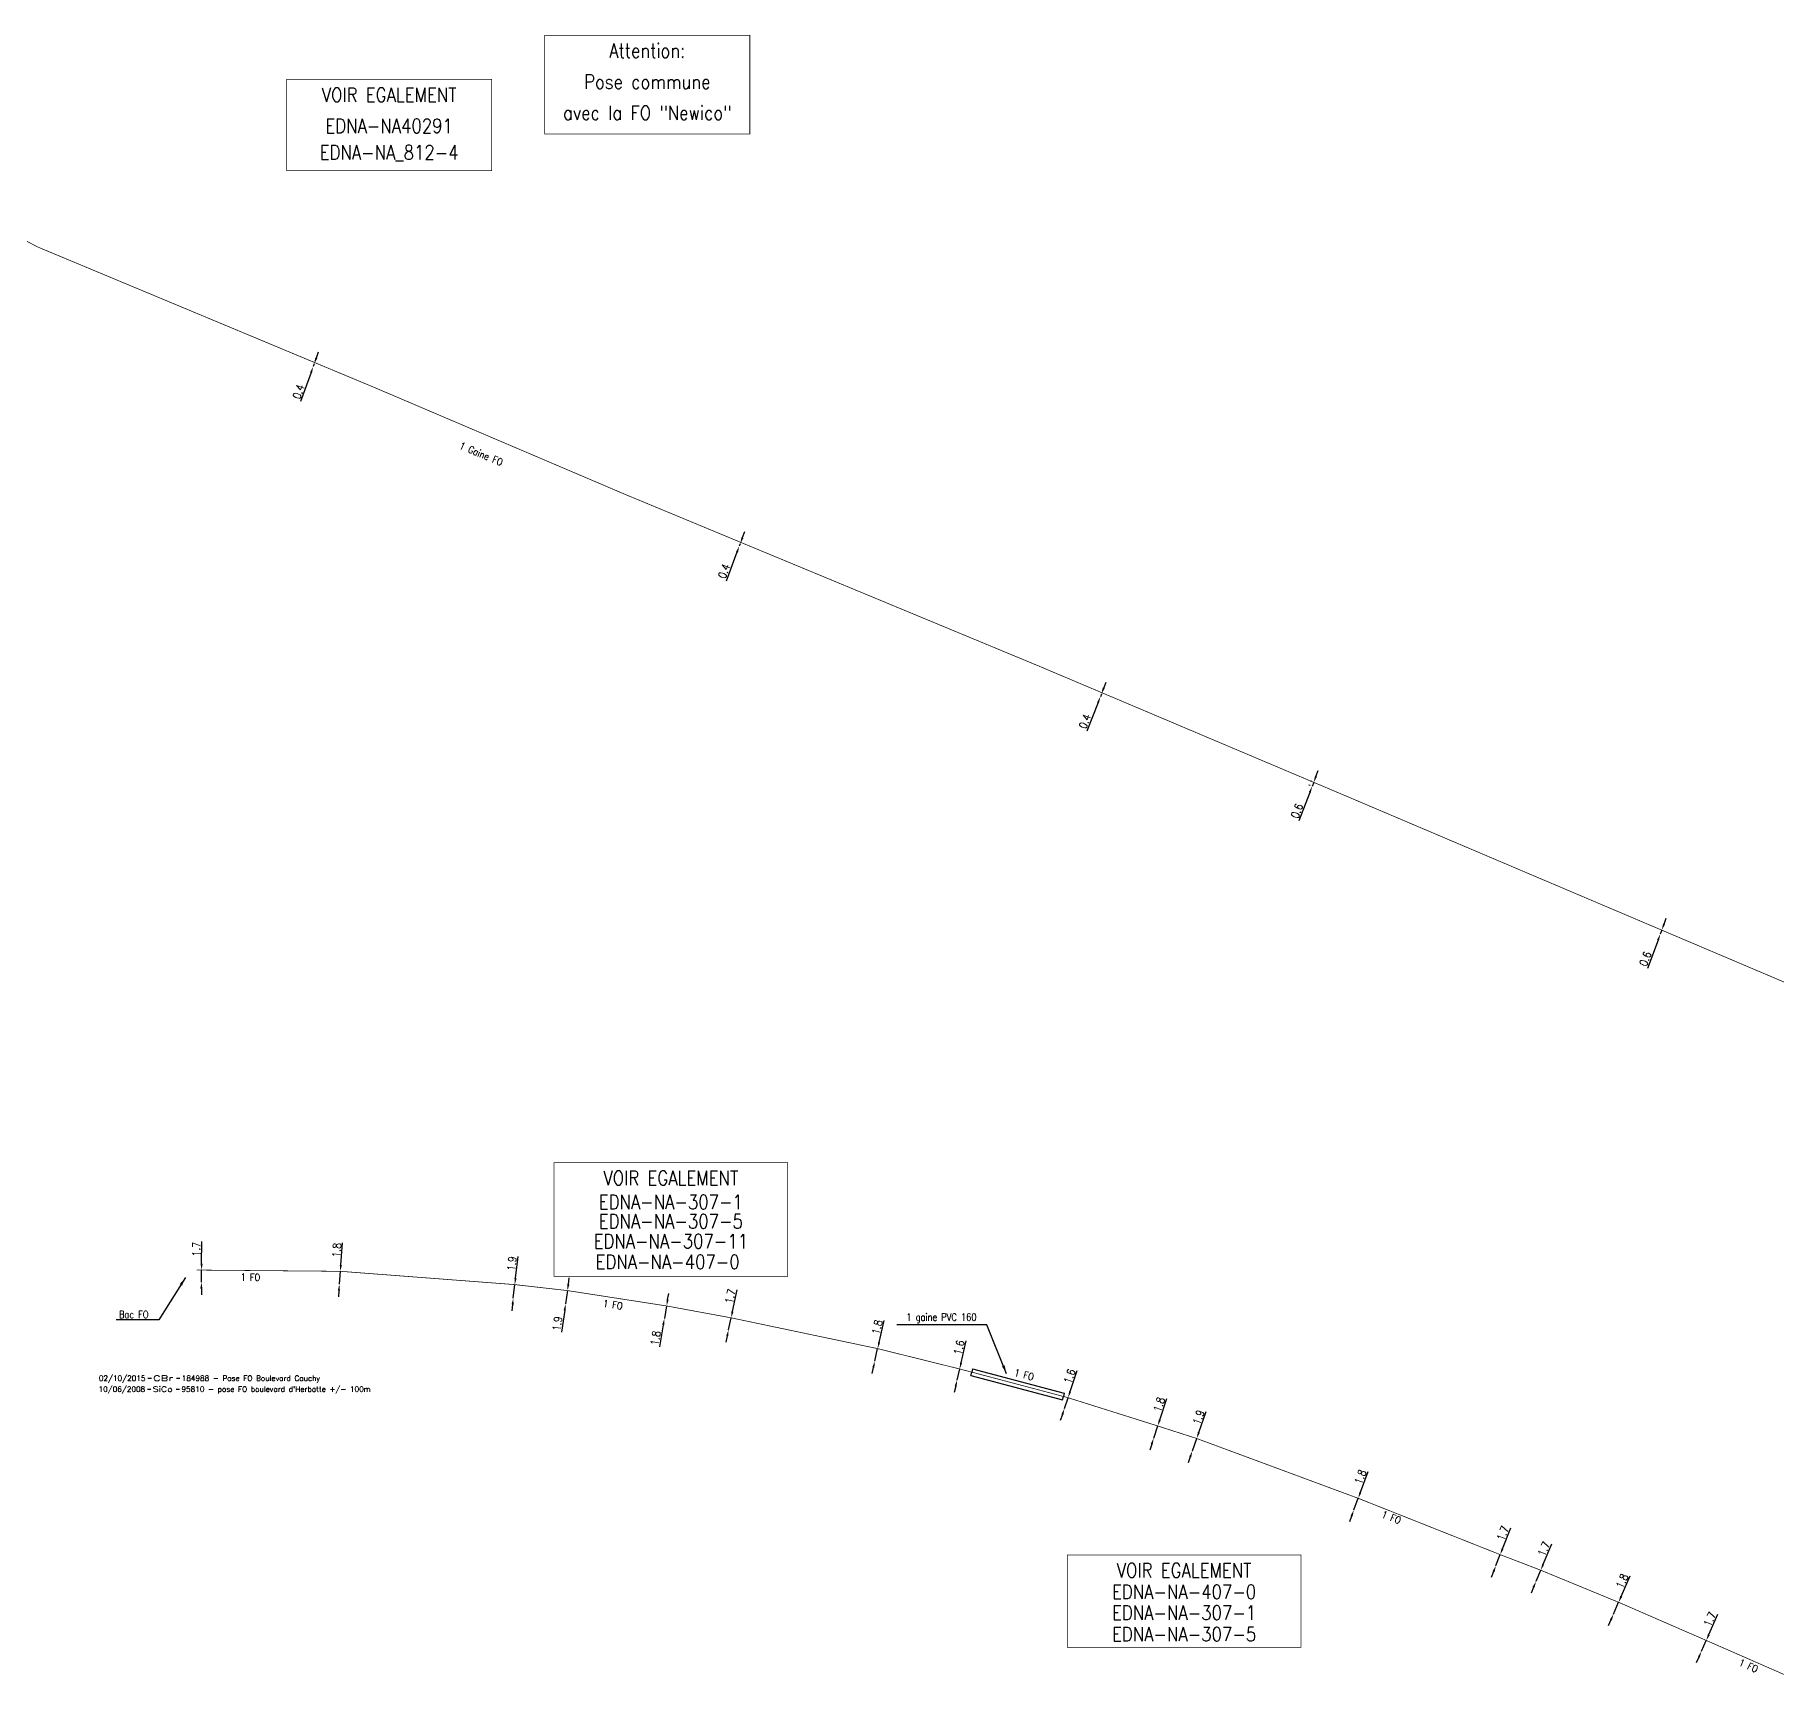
# Model space of a CAD drawing. Extents: x 185000 to 186000, y 128260 to 128974.
# Drawn here: x 185501.8 to 185746.7, y 128719.6 to 128951.5 of the extents above; entities that cross this region are included whole.
import ezdxf
from ezdxf.enums import TextEntityAlignment as Align

# ---------------------------------------------------------------- set-up
doc = ezdxf.new("R2010")
doc.units = 0
doc.header["$PDMODE"] = 34
doc.linetypes.add('B_ST_Al', pattern=[2000, 1000, 1000])
doc.linetypes.add('O_GAINE', pattern=[2000, 1000, 1000])
doc.layers.get('0').update_dxf_attribs({"linetype": 'CONTINUOUS'})
doc.layers.get('DEFPOINTS').update_dxf_attribs({"linetype": 'CONTINUOUS'})
for name, color, linetype in [('O_100', 6, 'O_GAINE'), ('O_400', 7, 'CONTINUOUS'), ('O_930', 7, 'CONTINUOUS')]:
    doc.layers.add(name, color=color, linetype=linetype)
doc.layers.add('O_910', color=7, linetype='CONTINUOUS', plot=False)
doc.styles.get("Standard").update_dxf_attribs({"font": 'romans.shx', "width": 0.85})
doc.dimstyles.get("Standard").update_dxf_attribs({"dimtxt": 1.5, "dimasz": 1.2, "dimexe": 0.625, "dimexo": 0.625, "dimgap": 0.25, "dimtad": 1, "dimdec": 1, "dimzin": 0, "dimdsep": 46, "dimtxsty": 'Standard', "dimcen": -0.5, "dimadec": 0, "dimazin": 0, "dimtfac": 1, "dimtdec": 1, "dimtmove": 0, "dimatfit": 3, "dimfxl": 0, "dimtolj": 1, "dimtzin": 0, "dimarcsym": 0})

# ---------------------------------------------------------------- blocks, each defined once
blk = doc.blocks.new('*D10')
at = {"layer": 'DEFPOINTS', "color": 0, "linetype": 'Continuous', "transparency": 16777216}
for p in [(185540.99, 128904.81), (185540.99, 128904.81), (185541.12, 128905.19)]:
    blk.add_point(p, dxfattribs=at)
at = {"layer": 'O_100', "color": 0, "linetype": 'Continuous', "lineweight": -2, "transparency": 16777216}
for p, q in [((185541.12, 128905.19), (185540.99, 128904.81)), ((185541.43, 128906.04), (185541.73, 128906.88)), ((185540.68, 128903.97), (185539.22, 128899.89))]:
    blk.add_line(p, q, dxfattribs=at)
at = {"layer": 'O_100', "color": 0, "linetype": 'Continuous', "transparency": 16777216}
for points in [[(185540.54, 128904.02), (185540.82, 128903.92), (185540.99, 128904.81)], [(185541.28, 128906.09), (185541.57, 128905.99), (185541.12, 128905.19)]]:
    blk.add_solid(points, dxfattribs=at)
at = {"layer": 'O_100', "color": 0, "linetype": 'Continuous', "transparency": 16777216, "insert": (185538.93, 128901.29), "char_height": 1.125, "attachment_point": 5, "rotation": 70.2926}
blk.add_mtext('\\A1;0.4', dxfattribs=at)
blk = doc.blocks.new('*D11')
at = {"layer": 'DEFPOINTS', "color": 0, "linetype": 'Continuous', "transparency": 16777216}
for p in [(185600.87, 128879.55), (185600.87, 128879.55), (185601.02, 128879.92)]:
    blk.add_point(p, dxfattribs=at)
at = {"layer": 'O_100', "color": 0, "linetype": 'Continuous', "lineweight": -2, "transparency": 16777216}
for p, q in [((185601.33, 128880.77), (185601.65, 128881.61)), ((185600.56, 128878.71), (185599.04, 128874.65)), ((185601.02, 128879.92), (185600.87, 128879.55))]:
    blk.add_line(p, q, dxfattribs=at)
at = {"layer": 'O_100', "color": 0, "linetype": 'Continuous', "transparency": 16777216}
for points in [[(185601.19, 128880.82), (185601.47, 128880.71), (185601.02, 128879.92)], [(185600.42, 128878.76), (185600.7, 128878.65), (185600.87, 128879.55)]]:
    blk.add_solid(points, dxfattribs=at)
at = {"layer": 'O_100', "color": 0, "linetype": 'Continuous', "transparency": 16777216, "insert": (185598.76, 128876.05), "char_height": 1.125, "attachment_point": 5, "rotation": 69.4334}
blk.add_mtext('\\A1;0.4', dxfattribs=at)
blk = doc.blocks.new('*D12')
at = {"layer": 'DEFPOINTS', "color": 0, "linetype": 'Continuous', "transparency": 16777216}
for p in [(185651.65, 128858.41), (185651.65, 128858.41), (185651.79, 128858.78)]:
    blk.add_point(p, dxfattribs=at)
at = {"layer": 'O_100', "color": 0, "linetype": 'Continuous', "lineweight": -2, "transparency": 16777216}
for p, q in [((185651.79, 128858.78), (185651.65, 128858.41)), ((185652.12, 128859.61), (185652.45, 128860.45)), ((185651.32, 128857.57), (185649.73, 128853.54))]:
    blk.add_line(p, q, dxfattribs=at)
at = {"layer": 'O_100', "color": 0, "linetype": 'Continuous', "transparency": 16777216}
for points in [[(185651.18, 128857.62), (185651.46, 128857.51), (185651.65, 128858.41)], [(185651.98, 128859.67), (185652.26, 128859.56), (185651.79, 128858.78)]]:
    blk.add_solid(points, dxfattribs=at)
at = {"layer": 'O_100', "color": 0, "linetype": 'Continuous', "transparency": 16777216, "insert": (185649.48, 128854.94), "char_height": 1.125, "attachment_point": 5, "rotation": 68.5094}
blk.add_mtext('\\A1;0.4', dxfattribs=at)
blk = doc.blocks.new('*D13')
at = {"layer": 'DEFPOINTS', "color": 0, "linetype": 'Continuous', "transparency": 16777216}
for p in [(185681.8, 128846.3), (185681.42, 128845.8), (185681.58, 128845.74)]:
    blk.add_point(p, dxfattribs=at)
at = {"layer": 'O_100', "color": 0, "linetype": 'Continuous', "lineweight": -2, "transparency": 16777216}
for p, q in [((185681.14, 128845.91), (185680.98, 128845.97)), ((185681.36, 128846.47), (185681.2, 128846.53)), ((185681.64, 128846.36), (185681.42, 128845.8)), ((185681.96, 128847.2), (185682.29, 128848.04)), ((185681.1, 128844.96), (185679.56, 128840.97))]:
    blk.add_line(p, q, dxfattribs=at)
at = {"layer": 'O_100', "color": 0, "linetype": 'Continuous', "transparency": 16777216}
for points in [[(185681.82, 128847.25), (185682.1, 128847.15), (185681.64, 128846.36)], [(185680.96, 128845.02), (185681.24, 128844.91), (185681.42, 128845.8)]]:
    blk.add_solid(points, dxfattribs=at)
at = {"layer": 'O_100', "color": 0, "linetype": 'Continuous', "transparency": 16777216, "insert": (185679.29, 128842.35), "char_height": 1.125, "attachment_point": 5, "rotation": 68.8858}
blk.add_mtext('\\A1;0.6', dxfattribs=at)
blk = doc.blocks.new('*D14')
at = {"layer": 'DEFPOINTS', "color": 0, "linetype": 'Continuous', "transparency": 16777216}
for p in [(185730.36, 128825.03), (185730.36, 128825.03), (185730.57, 128825.59)]:
    blk.add_point(p, dxfattribs=at)
at = {"layer": 'O_100', "color": 0, "linetype": 'Continuous', "lineweight": -2, "transparency": 16777216}
for p, q in [((185730.89, 128826.43), (185731.2, 128827.28)), ((185730.05, 128824.19), (185728.55, 128820.18)), ((185730.57, 128825.59), (185730.36, 128825.03))]:
    blk.add_line(p, q, dxfattribs=at)
at = {"layer": 'O_100', "color": 0, "linetype": 'Continuous', "transparency": 16777216}
for points in [[(185730.75, 128826.49), (185731.03, 128826.38), (185730.57, 128825.59)], [(185729.91, 128824.24), (185730.19, 128824.13), (185730.36, 128825.03)]]:
    blk.add_solid(points, dxfattribs=at)
at = {"layer": 'O_100', "color": 0, "linetype": 'Continuous', "transparency": 16777216, "insert": (185728.27, 128821.56), "char_height": 1.125, "attachment_point": 5, "rotation": 69.5041}
blk.add_mtext('\\A1;0.6', dxfattribs=at)
blk = doc.blocks.new('GIS_MODF')
at = {"color": 0, "linetype": 'Continuous', "flags": 128}
for points in [[(-2.26, -0.01), (-1.76, -0.01)], [(1.76, -0.01), (2.26, -0.01)]]:
    blk.add_lwpolyline(points, dxfattribs=at)
at = {"color": 0, "linetype": 'Continuous'}
blk.add_attdef('DATE', text='', height=0.75, dxfattribs=at).set_placement((-2.58, -0.39), align=Align.RIGHT)
at = {"color": 0, "linetype": 'Continuous', "width": 3.590909}
blk.add_attdef('USER', text='', height=0.75, dxfattribs=at).set_placement((-1.52, -0.39), (1.31, -0.39), align=Align.FIT)
at = {"color": 0, "linetype": 'Continuous'}
blk.add_attdef('DESC', (2.53, -0.39), '', height=0.75, dxfattribs=at)
blk = doc.blocks.new('*D86')
at = {"layer": 'DEFPOINTS', "color": 0, "linetype": 'Continuous', "transparency": 16777216}
for p in [(185544.8, 128777.63), (185544.66, 128775.83), (185544.66, 128775.83)]:
    blk.add_point(p, dxfattribs=at)
at = {"layer": 'O_100', "color": 0, "linetype": 'Continuous', "lineweight": -2, "transparency": 16777216}
for p, q in [((185544.87, 128778.52), (185545.11, 128781.65)), ((185544.66, 128775.83), (185544.8, 128777.63)), ((185544.59, 128774.93), (185544.52, 128774.04))]:
    blk.add_line(p, q, dxfattribs=at)
at = {"layer": 'O_100', "color": 0, "linetype": 'Continuous', "transparency": 16777216}
for points in [[(185544.72, 128778.53), (185545.02, 128778.51), (185544.8, 128777.63)], [(185544.44, 128774.94), (185544.74, 128774.92), (185544.66, 128775.83)]]:
    blk.add_solid(points, dxfattribs=at)
at = {"layer": 'O_100', "color": 0, "linetype": 'Continuous', "transparency": 16777216, "insert": (185544.28, 128780.6), "char_height": 1.125, "attachment_point": 5, "rotation": 85.5457}
blk.add_mtext('\\A1;1.8', dxfattribs=at)
blk = doc.blocks.new('*D87')
at = {"layer": 'DEFPOINTS', "color": 0, "linetype": 'Continuous', "transparency": 16777216}
for p in [(185590.66, 128772.76), (185590.35, 128770.99), (185590.35, 128770.99)]:
    blk.add_point(p, dxfattribs=at)
at = {"layer": 'O_100', "color": 0, "linetype": 'Continuous', "lineweight": -2, "transparency": 16777216}
for p, q in [((185590.66, 128772.76), (185590.35, 128770.99)), ((185590.81, 128773.65), (185590.96, 128774.53)), ((185590.2, 128770.1), (185589.66, 128767))]:
    blk.add_line(p, q, dxfattribs=at)
at = {"layer": 'O_100', "color": 0, "linetype": 'Continuous', "transparency": 16777216}
for points in [[(185590.66, 128773.67), (185590.96, 128773.62), (185590.66, 128772.76)], [(185590.05, 128770.13), (185590.34, 128770.07), (185590.35, 128770.99)]]:
    blk.add_solid(points, dxfattribs=at)
at = {"layer": 'O_100', "color": 0, "linetype": 'Continuous', "transparency": 16777216, "insert": (185589.11, 128768.24), "char_height": 1.125, "attachment_point": 5, "rotation": 80.1879}
blk.add_mtext('\\A1;1.8', dxfattribs=at)
blk = doc.blocks.new('*D88')
at = {"layer": 'DEFPOINTS', "color": 0, "linetype": 'Continuous', "transparency": 16777216}
for p in [(185631.87, 128763.9), (185631.51, 128762.34), (185631.51, 128762.34)]:
    blk.add_point(p, dxfattribs=at)
at = {"layer": 'O_100', "color": 0, "linetype": 'Continuous', "lineweight": -2, "transparency": 16777216}
for p, q in [((185632.07, 128764.78), (185632.77, 128767.84)), ((185631.51, 128762.34), (185631.87, 128763.9)), ((185631.31, 128761.47), (185631.1, 128760.59))]:
    blk.add_line(p, q, dxfattribs=at)
at = {"layer": 'O_100', "color": 0, "linetype": 'Continuous', "transparency": 16777216}
for points in [[(185631.92, 128764.81), (185632.22, 128764.75), (185631.87, 128763.9)], [(185631.16, 128761.5), (185631.45, 128761.43), (185631.51, 128762.34)]]:
    blk.add_solid(points, dxfattribs=at)
at = {"layer": 'O_100', "color": 0, "linetype": 'Continuous', "transparency": 16777216, "insert": (185631.79, 128766.92), "char_height": 1.125, "attachment_point": 5, "rotation": 77.0269}
blk.add_mtext('\\A1;1.6', dxfattribs=at)
blk = doc.blocks.new('*D89')
at = {"layer": 'DEFPOINTS', "color": 0, "linetype": 'Continuous', "transparency": 16777216}
for p in [(185646.6, 128758.35), (185646.6, 128758.35), (185647.11, 128759.86)]:
    blk.add_point(p, dxfattribs=at)
at = {"layer": 'O_100', "color": 0, "linetype": 'Continuous', "lineweight": -2, "transparency": 16777216}
for p, q in [((185647.39, 128760.72), (185648.39, 128763.69)), ((185646.6, 128758.35), (185647.11, 128759.86)), ((185646.31, 128757.49), (185646.02, 128756.64))]:
    blk.add_line(p, q, dxfattribs=at)
at = {"layer": 'O_100', "color": 0, "linetype": 'Continuous', "transparency": 16777216}
for points in [[(185647.25, 128760.76), (185647.53, 128760.67), (185647.11, 128759.86)], [(185646.17, 128757.54), (185646.45, 128757.45), (185646.6, 128758.35)]]:
    blk.add_solid(points, dxfattribs=at)
at = {"layer": 'O_100', "color": 0, "linetype": 'Continuous', "transparency": 16777216, "insert": (185647.33, 128762.87), "char_height": 1.125, "attachment_point": 5, "rotation": 71.4311}
blk.add_mtext('\\A1;1.6', dxfattribs=at)
blk = doc.blocks.new('*D90')
at = {"layer": 'DEFPOINTS', "color": 0, "linetype": 'Continuous', "transparency": 16777216}
for p in [(185659.71, 128755.89), (185659.15, 128754.18), (185659.15, 128754.18)]:
    blk.add_point(p, dxfattribs=at)
at = {"layer": 'O_100', "color": 0, "linetype": 'Continuous', "lineweight": -2, "transparency": 16777216}
for p, q in [((185660, 128756.74), (185660.98, 128759.73)), ((185659.15, 128754.18), (185659.71, 128755.89)), ((185658.87, 128753.32), (185658.58, 128752.47))]:
    blk.add_line(p, q, dxfattribs=at)
at = {"layer": 'O_100', "color": 0, "linetype": 'Continuous', "transparency": 16777216}
for points in [[(185659.85, 128756.79), (185660.14, 128756.7), (185659.71, 128755.89)], [(185658.72, 128753.37), (185659.01, 128753.28), (185659.15, 128754.18)]]:
    blk.add_solid(points, dxfattribs=at)
at = {"layer": 'O_100', "color": 0, "linetype": 'Continuous', "transparency": 16777216, "insert": (185659.92, 128758.9), "char_height": 1.125, "attachment_point": 5, "rotation": 71.7111}
blk.add_mtext('\\A1;1.8', dxfattribs=at)
blk = doc.blocks.new('*D91')
at = {"layer": 'DEFPOINTS', "color": 0, "linetype": 'Continuous', "transparency": 16777216}
for p in [(185665.19, 128754.13), (185664.58, 128752.38), (185664.58, 128752.38)]:
    blk.add_point(p, dxfattribs=at)
at = {"layer": 'O_100', "color": 0, "linetype": 'Continuous', "lineweight": -2, "transparency": 16777216}
for p, q in [((185665.49, 128754.98), (185666.52, 128757.9)), ((185664.58, 128752.38), (185665.19, 128754.13)), ((185664.28, 128751.54), (185663.98, 128750.69))]:
    blk.add_line(p, q, dxfattribs=at)
at = {"layer": 'O_100', "color": 0, "linetype": 'Continuous', "transparency": 16777216}
for points in [[(185665.35, 128755.03), (185665.63, 128754.93), (185665.19, 128754.13)], [(185664.14, 128751.59), (185664.42, 128751.49), (185664.58, 128752.38)]]:
    blk.add_solid(points, dxfattribs=at)
at = {"layer": 'O_100', "color": 0, "linetype": 'Continuous', "transparency": 16777216, "insert": (185665.45, 128757.11), "char_height": 1.125, "attachment_point": 5, "rotation": 70.5762}
blk.add_mtext('\\A1;1.9', dxfattribs=at)
blk = doc.blocks.new('*D92')
at = {"layer": 'DEFPOINTS', "color": 0, "linetype": 'Continuous', "transparency": 16777216}
for p in [(185687.9, 128745.72), (185687.29, 128744.08), (185687.29, 128744.08)]:
    blk.add_point(p, dxfattribs=at)
at = {"layer": 'O_100', "color": 0, "linetype": 'Continuous', "lineweight": -2, "transparency": 16777216}
for p, q in [((185688.21, 128746.56), (185689.31, 128749.51)), ((185687.29, 128744.08), (185687.9, 128745.72)), ((185686.97, 128743.23), (185686.66, 128742.39))]:
    blk.add_line(p, q, dxfattribs=at)
at = {"layer": 'O_100', "color": 0, "linetype": 'Continuous', "transparency": 16777216}
for points in [[(185688.07, 128746.61), (185688.35, 128746.51), (185687.9, 128745.72)], [(185686.83, 128743.29), (185687.11, 128743.18), (185687.29, 128744.08)]]:
    blk.add_solid(points, dxfattribs=at)
at = {"layer": 'O_100', "color": 0, "linetype": 'Continuous', "transparency": 16777216, "insert": (185688.21, 128748.72), "char_height": 1.125, "attachment_point": 5, "rotation": 69.6084}
blk.add_mtext('\\A1;1.8', dxfattribs=at)
blk = doc.blocks.new('*D93')
at = {"layer": 'DEFPOINTS', "color": 0, "linetype": 'Continuous', "transparency": 16777216}
for p in [(185707.26, 128736.26), (185707.26, 128736.26), (185707.86, 128737.8)]:
    blk.add_point(p, dxfattribs=at)
at = {"layer": 'O_100', "color": 0, "linetype": 'Continuous', "lineweight": -2, "transparency": 16777216}
for p, q in [((185708.19, 128738.63), (185709.34, 128741.56)), ((185707.26, 128736.26), (185707.86, 128737.8)), ((185706.93, 128735.42), (185706.6, 128734.58))]:
    blk.add_line(p, q, dxfattribs=at)
at = {"layer": 'O_100', "color": 0, "linetype": 'Continuous', "transparency": 16777216}
for points in [[(185708.05, 128738.69), (185708.33, 128738.58), (185707.86, 128737.8)], [(185706.79, 128735.48), (185707.07, 128735.37), (185707.26, 128736.26)]]:
    blk.add_solid(points, dxfattribs=at)
at = {"layer": 'O_100', "color": 0, "linetype": 'Continuous', "transparency": 16777216, "insert": (185708.23, 128740.79), "char_height": 1.125, "attachment_point": 5, "rotation": 68.589}
blk.add_mtext('\\A1;1.7', dxfattribs=at)
blk = doc.blocks.new('*D94')
at = {"layer": 'DEFPOINTS', "color": 0, "linetype": 'Continuous', "transparency": 16777216}
for p in [(185712.9, 128734.05), (185712.9, 128734.05), (185713.56, 128735.61)]:
    blk.add_point(p, dxfattribs=at)
at = {"layer": 'O_100', "color": 0, "linetype": 'Continuous', "lineweight": -2, "transparency": 16777216}
for p, q in [((185713.91, 128736.44), (185715.13, 128739.34)), ((185712.9, 128734.05), (185713.56, 128735.61)), ((185712.55, 128733.22), (185712.2, 128732.39))]:
    blk.add_line(p, q, dxfattribs=at)
at = {"layer": 'O_100', "color": 0, "linetype": 'Continuous', "transparency": 16777216}
for points in [[(185713.77, 128736.5), (185714.05, 128736.39), (185713.56, 128735.61)], [(185712.41, 128733.28), (185712.69, 128733.16), (185712.9, 128734.05)]]:
    blk.add_solid(points, dxfattribs=at)
at = {"layer": 'O_100', "color": 0, "linetype": 'Continuous', "transparency": 16777216, "insert": (185714, 128738.6), "char_height": 1.125, "attachment_point": 5, "rotation": 67.1211}
blk.add_mtext('\\A1;1.7', dxfattribs=at)
blk = doc.blocks.new('*D95')
at = {"layer": 'DEFPOINTS', "color": 0, "linetype": 'Continuous', "transparency": 16777216}
for p in [(185724.51, 128731.1), (185723.79, 128729.45), (185723.79, 128729.45)]:
    blk.add_point(p, dxfattribs=at)
at = {"layer": 'O_100', "color": 0, "linetype": 'Continuous', "lineweight": -2, "transparency": 16777216}
for p, q in [((185724.87, 128731.93), (185726.13, 128734.8)), ((185723.79, 128729.45), (185724.51, 128731.1)), ((185723.42, 128728.63), (185723.06, 128727.81))]:
    blk.add_line(p, q, dxfattribs=at)
at = {"layer": 'O_100', "color": 0, "linetype": 'Continuous', "transparency": 16777216}
for points in [[(185724.73, 128731.99), (185725.01, 128731.87), (185724.51, 128731.1)], [(185723.29, 128728.69), (185723.56, 128728.57), (185723.79, 128729.45)]]:
    blk.add_solid(points, dxfattribs=at)
at = {"layer": 'O_100', "color": 0, "linetype": 'Continuous', "transparency": 16777216, "insert": (185724.99, 128734.08), "char_height": 1.125, "attachment_point": 5, "rotation": 66.326}
blk.add_mtext('\\A1;1.8', dxfattribs=at)
blk = doc.blocks.new('*D100')
at = {"layer": 'DEFPOINTS', "color": 0, "linetype": 'Continuous', "transparency": 16777216}
for p in [(185525.29, 128777.8), (185525.27, 128776.1), (185525.27, 128776.1)]:
    blk.add_point(p, dxfattribs=at)
at = {"layer": 'O_100', "color": 0, "linetype": 'Continuous', "lineweight": -2, "transparency": 16777216}
for p, q in [((185525.29, 128778.7), (185525.32, 128781.84)), ((185525.27, 128776.1), (185525.29, 128777.8)), ((185525.75, 128777.8), (185525.75, 128777.8)), ((185525.26, 128775.2), (185525.26, 128774.3)), ((185525.74, 128776.1), (185525.74, 128776.1))]:
    blk.add_line(p, q, dxfattribs=at)
at = {"layer": 'O_100', "color": 0, "linetype": 'Continuous', "transparency": 16777216}
for points in [[(185525.14, 128778.7), (185525.44, 128778.7), (185525.29, 128777.8)], [(185525.11, 128775.2), (185525.41, 128775.2), (185525.27, 128776.1)]]:
    blk.add_solid(points, dxfattribs=at)
at = {"layer": 'O_100', "color": 0, "linetype": 'Continuous', "transparency": 16777216, "insert": (185524.56, 128780.73), "char_height": 1.125, "attachment_point": 5, "rotation": 89.5273}
blk.add_mtext('\\A1;1.7', dxfattribs=at)
blk = doc.blocks.new('*D101')
at = {"layer": 'DEFPOINTS', "color": 0, "linetype": 'Continuous', "transparency": 16777216}
for p in [(185569.33, 128775.76), (185569.12, 128773.87), (185569.12, 128773.87)]:
    blk.add_point(p, dxfattribs=at)
at = {"layer": 'O_100', "color": 0, "linetype": 'Continuous', "lineweight": -2, "transparency": 16777216}
for p, q in [((185569.43, 128776.65), (185569.78, 128779.73)), ((185569.12, 128773.87), (185569.33, 128775.76)), ((185569.01, 128772.98), (185568.91, 128772.08))]:
    blk.add_line(p, q, dxfattribs=at)
at = {"layer": 'O_100', "color": 0, "linetype": 'Continuous', "transparency": 16777216}
for points in [[(185569.28, 128776.67), (185569.58, 128776.64), (185569.33, 128775.76)], [(185568.87, 128773), (185569.16, 128772.96), (185569.12, 128773.87)]]:
    blk.add_solid(points, dxfattribs=at)
at = {"layer": 'O_100', "color": 0, "linetype": 'Continuous', "transparency": 16777216, "insert": (185568.91, 128778.72), "char_height": 1.125, "attachment_point": 5, "rotation": 83.5473}
blk.add_mtext('\\A1;1.9', dxfattribs=at)
blk = doc.blocks.new('*D102')
at = {"layer": 'DEFPOINTS', "color": 0, "linetype": 'Continuous', "transparency": 16777216}
for p in [(185576.74, 128774.92), (185576.47, 128773.04), (185576.47, 128773.04)]:
    blk.add_point(p, dxfattribs=at)
at = {"layer": 'O_100', "color": 0, "linetype": 'Continuous', "lineweight": -2, "transparency": 16777216}
for p, q in [((185576.74, 128774.92), (185576.47, 128773.04)), ((185576.87, 128775.81), (185576.99, 128776.7)), ((185576.34, 128772.15), (185575.89, 128769.09))]:
    blk.add_line(p, q, dxfattribs=at)
at = {"layer": 'O_100', "color": 0, "linetype": 'Continuous', "transparency": 16777216}
for points in [[(185576.72, 128775.83), (185577.01, 128775.79), (185576.74, 128774.92)], [(185576.19, 128772.17), (185576.48, 128772.13), (185576.47, 128773.04)]]:
    blk.add_solid(points, dxfattribs=at)
at = {"layer": 'O_100', "color": 0, "linetype": 'Continuous', "transparency": 16777216, "insert": (185575.31, 128770.28), "char_height": 1.125, "attachment_point": 5, "rotation": 81.7721}
blk.add_mtext('\\A1;1.9', dxfattribs=at)
blk = doc.blocks.new('*D103')
at = {"layer": 'DEFPOINTS', "color": 0, "linetype": 'Continuous', "transparency": 16777216}
for p in [(185599.74, 128771.09), (185599.38, 128769.42), (185599.38, 128769.42)]:
    blk.add_point(p, dxfattribs=at)
at = {"layer": 'O_100', "color": 0, "linetype": 'Continuous', "lineweight": -2, "transparency": 16777216}
for p, q in [((185599.93, 128771.97), (185600.59, 128775.04)), ((185599.38, 128769.42), (185599.74, 128771.09)), ((185599.19, 128768.54), (185599, 128767.66))]:
    blk.add_line(p, q, dxfattribs=at)
at = {"layer": 'O_100', "color": 0, "linetype": 'Continuous', "transparency": 16777216}
for points in [[(185599.78, 128772), (185600.07, 128771.93), (185599.74, 128771.09)], [(185599.04, 128768.58), (185599.34, 128768.51), (185599.38, 128769.42)]]:
    blk.add_solid(points, dxfattribs=at)
at = {"layer": 'O_100', "color": 0, "linetype": 'Continuous', "transparency": 16777216, "insert": (185599.62, 128774.1), "char_height": 1.125, "attachment_point": 5, "rotation": 77.8808}
blk.add_mtext('\\A1;1.7', dxfattribs=at)
blk = doc.blocks.new('*D104')
at = {"layer": 'DEFPOINTS', "color": 0, "linetype": 'Continuous', "transparency": 16777216}
for p in [(185620.34, 128766.76), (185619.94, 128765.01), (185619.94, 128765.01)]:
    blk.add_point(p, dxfattribs=at)
at = {"layer": 'O_100', "color": 0, "linetype": 'Continuous', "lineweight": -2, "transparency": 16777216}
for p, q in [((185620.54, 128767.64), (185621.25, 128770.7)), ((185619.94, 128765.01), (185620.34, 128766.76)), ((185619.73, 128764.13), (185619.53, 128763.26))]:
    blk.add_line(p, q, dxfattribs=at)
at = {"layer": 'O_100', "color": 0, "linetype": 'Continuous', "transparency": 16777216}
for points in [[(185620.4, 128767.68), (185620.69, 128767.61), (185620.34, 128766.76)], [(185619.59, 128764.17), (185619.88, 128764.1), (185619.94, 128765.01)]]:
    blk.add_solid(points, dxfattribs=at)
at = {"layer": 'O_100', "color": 0, "linetype": 'Continuous', "transparency": 16777216, "insert": (185620.27, 128769.78), "char_height": 1.125, "attachment_point": 5, "rotation": 77.0275}
blk.add_mtext('\\A1;1.8', dxfattribs=at)
blk = doc.blocks.new('*D105')
at = {"layer": 'DEFPOINTS', "color": 0, "linetype": 'Continuous', "transparency": 16777216}
for p in [(185736.16, 128724.23), (185736.16, 128724.23), (185736.83, 128725.74)]:
    blk.add_point(p, dxfattribs=at)
at = {"layer": 'O_100', "color": 0, "linetype": 'Continuous', "lineweight": -2, "transparency": 16777216}
for p, q in [((185737.19, 128726.56), (185738.47, 128729.44)), ((185736.16, 128724.23), (185736.83, 128725.74)), ((185735.79, 128723.41), (185735.43, 128722.59))]:
    blk.add_line(p, q, dxfattribs=at)
at = {"layer": 'O_100', "color": 0, "linetype": 'Continuous', "transparency": 16777216}
for points in [[(185737.06, 128726.63), (185737.33, 128726.5), (185736.83, 128725.74)], [(185735.66, 128723.47), (185735.93, 128723.35), (185736.16, 128724.23)]]:
    blk.add_solid(points, dxfattribs=at)
at = {"layer": 'O_100', "color": 0, "linetype": 'Continuous', "transparency": 16777216, "insert": (185737.33, 128728.72), "char_height": 1.125, "attachment_point": 5, "rotation": 66.0885}
blk.add_mtext('\\A1;1.7', dxfattribs=at)

msp = doc.modelspace()

# ---------------------------------------------------------------- linework, layer by layer
at = {"layer": 'O_100'}
for points in [[(185487.62, 128929.35, 0.1, 0.1, 0), (185502.2, 128921.65, 0.1, 0.1, 0), (185549.6, 128901.87, 0.1, 0.1, 0), (185585, 128886.78, 0.1, 0.1, 0), (185643.13, 128862.66, 0.1, 0.1, 0), (185686.13, 128844.47, 0.1, 0.1, 0), (185716.3, 128831.65, 0.1, 0.1, 0), (185790.2, 128800.28, 0.1, 0.1, 0)], [(185524.59, 128777.83, 0.1, 0.1, 0), (185525.29, 128777.8, 0.1, 0.1, 0), (185544.8, 128777.63, 0.1, 0.1, 0), (185569.33, 128775.76, 0.1, 0.1, 0), (185576.74, 128774.92, 0.1, 0.1, 0), (185590.66, 128772.76, 0.1, 0.1, 0), (185599.74, 128771.09, 0.1, 0.1, 0), (185620.34, 128766.76, 0.1, 0.1, 0), (185631.87, 128763.9, 0.1, 0.1, 0), (185631.87, 128763.9, 0.1, 0.1, 0), (185633.56, 128763.46, 0.1, 0.1, 0), (185646.45, 128760.04, 0.1, 0.1, 0), (185647.11, 128759.86, 0.1, 0.1, 0), (185647.11, 128759.86, 0.1, 0.1, 0), (185659.71, 128755.89, 0.1, 0.1, 0), (185665.19, 128754.13, 0.1, 0.1, 0), (185687.9, 128745.72, 0.1, 0.1, 0), (185707.86, 128737.8, 0.1, 0.1, 0), (185713.56, 128735.61, 0.1, 0.1, 0), (185724.51, 128731.1, 0.1, 0.1, 0), (185736.83, 128725.74, 0.1, 0.1, 0), (185750.76, 128719.64, 0.1, 0.1, 0)]]:
    msp.add_lwpolyline(points, format="xyseb", dxfattribs=at)
at = {"layer": 'O_400', "color": 7, "linetype": 'CONTINUOUS'}
for p, q in [((185633.43, 128762.97), (185633.56, 128763.46)), ((185633.43, 128762.97), (185646.33, 128759.55)), ((185633.69, 128763.94), (185633.56, 128763.46)), ((185633.69, 128763.94), (185646.58, 128760.52)), ((185646.58, 128760.52), (185646.45, 128760.04)), ((185646.33, 128759.55), (185646.45, 128760.04))]:
    msp.add_line(p, q, dxfattribs=at)
at = {"layer": 'O_930', "const_width": 0.1}
for points in [[(185573.53, 128951.4), (185602.37, 128951.4), (185602.37, 128937.52), (185573.53, 128937.52)], [(185537.24, 128945.19), (185566.08, 128945.19), (185566.08, 128932.37), (185537.24, 128932.37)]]:
    msp.add_lwpolyline(points, close=True, dxfattribs=at)
at = {"layer": 'O_930', "linetype": 'B_ST_Al', "const_width": 0.1}
for points in [[(185574.84, 128792.91), (185607.68, 128792.91), (185607.68, 128776.91), (185574.84, 128776.91)], [(185647, 128737.76), (185679.84, 128737.76), (185679.84, 128724.76), (185647, 128724.76)]]:
    msp.add_lwpolyline(points, close=True, dxfattribs=at)

# ---------------------------------------------------------------- block references
at = {"layer": 'O_910'}
ref = msp.add_blockref('GIS_MODF', (185519.99, 128762.61), dxfattribs=at)
ref.add_attrib('DATE', '02/10/2015', dxfattribs={"layer": '0', "color": 0, "linetype": 'Continuous', "height": 0.75}).set_placement((185517.4, 128762.22), align=Align.RIGHT)
ref.add_attrib('USER', 'CBr', dxfattribs={"layer": '0', "color": 0, "linetype": 'Continuous', "height": 0.75, "width": 1.462963}).set_placement((185518.47, 128762.22), (185521.29, 128762.22), align=Align.FIT)
ref.add_attrib('DESC', '184988 - Pose FO Boulevard Cauchy', (185522.51, 128762.22), dxfattribs={"layer": '0', "color": 0, "linetype": 'Continuous', "height": 0.75})
ref = msp.add_blockref('GIS_MODF', (185519.94, 128761.08), dxfattribs=at)
ref.add_attrib('DATE', '10/06/2008', dxfattribs={"layer": '0', "color": 0, "linetype": 'Continuous', "height": 0.75}).set_placement((185517.36, 128760.69), align=Align.RIGHT)
ref.add_attrib('USER', 'SiCo', dxfattribs={"layer": '0', "color": 0, "linetype": 'Continuous', "height": 0.75, "width": 1.215385}).set_placement((185518.42, 128760.69), (185521.24, 128760.69), align=Align.FIT)
ref.add_attrib('DESC', "95810 - pose FO boulevard d'Herbatte +/- 100m", (185522.47, 128760.69), dxfattribs={"layer": '0', "color": 0, "linetype": 'Continuous', "height": 0.75})

# ---------------------------------------------------------------- texts
at = {"layer": 'O_100', "linetype": 'O_GAINE', "width": 0.85}
for rotation, p in [(359.4853, (185530.77, 128776.31)), (351.1715, (185581.67, 128772.65)), (345.1487, (185639.47, 128762.96)), (338.3586, (185691.09, 128743.09)), (336.3466, (185741.3, 128722.28))]:
    msp.add_text('1 FO', height=1, rotation=rotation, dxfattribs=at).set_placement(p)
at = {"layer": 'O_100', "insert": (185561.63, 128893.77), "char_height": 1, "attachment_point": 4, "rotation": 337.3507}
msp.add_mtext('\\A1;1 Gaine FO', dxfattribs=at)
at = {"layer": 'O_100', "linetype": 'Continuous', "insert": (185517.83, 128771.56), "char_height": 1, "attachment_point": 6}
msp.add_mtext('Bac FO', dxfattribs=at)
at = {"layer": 'O_400', "insert": (185634.24, 128771.02), "char_height": 1, "attachment_point": 6}
msp.add_mtext('1 gaine PVC 160 ', dxfattribs=at)
at = {"layer": 'O_930', "width": 0.85}
for s, p in [('Attention:', (185587.95, 128948.23)), ('VOIR EGALEMENT', (185551.66, 128942.02)), ('Pose commune', (185587.95, 128943.86)), ('avec la FO "Newico"', (185587.95, 128939.48)), ('EDNA-NA40291', (185551.66, 128937.65)), ('EDNA-NA_812-4', (185551.66, 128933.93)), ('VOIR EGALEMENT', (185591.26, 128789.74)), ('EDNA-NA-307-1', (185591.26, 128786.38)), ('EDNA-NA-307-5', (185591.26, 128783.67)), ('EDNA-NA-307-11', (185591.26, 128780.86)), ('EDNA-NA-407-0', (185590.81, 128777.96)), ('VOIR EGALEMENT', (185663.42, 128734.59)), ('EDNA-NA-407-0', (185663.42, 128731.57)), ('EDNA-NA-307-1', (185663.42, 128728.64)), ('EDNA-NA-307-5', (185663.42, 128725.62))]:
    msp.add_text(s, height=2, dxfattribs=at).set_placement(p, align=Align.CENTER)

# ---------------------------------------------------------------- dimensions: what is measured, and where the dimension line sits
at = {"layer": 'O_100', "linetype": 'Continuous'}
for base, p1, p2, angle, override, picture, middle, dimtype in [((185540.99, 128904.81), (185541.12, 128905.19), (185540.99, 128904.81), 250.2926, {"dimscale": 0.75}, '*D10', (185539.63, 128901.03), 161), ((185600.87, 128879.55), (185601.02, 128879.92), (185600.87, 128879.55), 249.4334, {"dimscale": 0.75}, '*D11', (185599.46, 128875.79), 161), ((185651.65, 128858.41), (185651.79, 128858.78), (185651.65, 128858.41), 248.5094, {"dimscale": 0.75}, '*D12', (185650.18, 128854.67), 161), ((185681.42, 128845.8), (185681.8, 128846.3), (185681.58, 128845.74), 248.8858, {"dimscale": 0.75}, '*D13', (185679.99, 128842.08), 161), ((185730.36, 128825.03), (185730.57, 128825.59), (185730.36, 128825.03), 249.5041, {"dimscale": 0.75}, '*D14', (185728.97, 128821.29), 161), ((185525.27, 128776.1), (185525.29, 128777.8), (185525.27, 128776.1), 89.5273, {"dimscale": 0.75, "dimatfit": 0}, '*D100', (185525.31, 128780.72), 160), ((185544.66, 128775.83), (185544.8, 128777.63), (185544.66, 128775.83), 85.5457, {"dimscale": 0.75, "dimatfit": 0}, '*D86', (185545.02, 128780.54), 160), ((185569.12, 128773.87), (185569.33, 128775.76), (185569.12, 128773.87), 83.5473, {"dimscale": 0.75, "dimatfit": 0}, '*D101', (185569.66, 128778.64), 160), ((185576.47, 128773.04), (185576.74, 128774.92), (185576.47, 128773.04), 81.7721, {"dimscale": 0.75, "dimatfit": 0}, '*D102', (185576.05, 128770.17), 160), ((185599.38, 128769.42), (185599.74, 128771.09), (185599.38, 128769.42), 77.8808, {"dimscale": 0.75, "dimatfit": 0}, '*D103', (185600.35, 128773.94), 160), ((185590.35, 128770.99), (185590.66, 128772.76), (185590.35, 128770.99), 80.1879, {"dimscale": 0.75, "dimatfit": 0}, '*D87', (185589.85, 128768.11), 160), ((185619.94, 128765.01), (185620.34, 128766.76), (185619.94, 128765.01), 77.0275, {"dimscale": 0.75, "dimatfit": 0}, '*D104', (185621, 128769.61), 160), ((185631.51, 128762.34), (185631.87, 128763.9), (185631.51, 128762.34), 77.0269, {"dimscale": 0.75, "dimatfit": 0}, '*D88', (185632.52, 128766.75), 160), ((185646.6, 128758.35), (185647.11, 128759.86), (185646.6, 128758.35), 71.4311, {"dimscale": 0.75, "dimatfit": 0}, '*D89', (185648.04, 128762.63), 160), ((185659.15, 128754.18), (185659.71, 128755.89), (185659.15, 128754.18), 71.7111, {"dimscale": 0.75, "dimatfit": 0}, '*D90', (185660.63, 128758.66), 160), ((185664.5782, 128752.3843), (185665.1934, 128754.129), (185664.5782, 128752.3843), 70.5762, {"dimscale": 0.75, "dimatfit": 0}, '*D91', (185666.1572, 128756.8623), 160), ((185687.2869, 128744.0771), (185687.896661, 128745.717433), (185687.2869, 128744.0771), 69.608373, {"dimscale": 0.75, "dimatfit": 0}, '*D92', (185688.914434, 128748.455365), 160), ((185707.26, 128736.26), (185707.86, 128737.8), (185707.26, 128736.26), 68.589, {"dimscale": 0.75, "dimatfit": 0}, '*D93', (185708.93, 128740.52), 160), ((185712.9, 128734.05), (185713.56, 128735.61), (185712.9, 128734.05), 67.1211, {"dimscale": 0.75, "dimatfit": 0}, '*D94', (185714.7, 128738.31), 160), ((185723.79, 128729.45), (185724.51, 128731.1), (185723.79, 128729.45), 66.326, {"dimscale": 0.75, "dimatfit": 0}, '*D95', (185725.68, 128733.78), 160), ((185736.1588, 128724.2332), (185736.8275857, 128725.7415851), (185736.1588, 128724.2332), 66.0885274, {"dimscale": 0.75, "dimatfit": 0}, '*D105', (185738.0115317, 128728.4118676), 160)]:
    dim = msp.add_linear_dim(base=base, p1=p1, p2=p2, angle=angle, dimstyle='Standard', override=override, dxfattribs=at)
    dim.commit()
    dim.dimension.update_dxf_attribs({"geometry": picture, "text_midpoint": middle, "dimtype": dimtype})

# ---------------------------------------------------------------- leaders
at = {"layer": 'O_100', "linetype": 'Continuous', "annotation_type": 0, "has_hookline": 1, "hookline_direction": 1, "text_width": 4.53}
msp.add_leader([(185523.02, 128776.74), (185519.28, 128770.81), (185518.08, 128770.81)], dimstyle='Standard', dxfattribs=at)
at = {"layer": 'O_400', "annotation_type": 0, "has_hookline": 1, "hookline_direction": 1, "text_width": 11.21}
msp.add_leader([(185638.45, 128763.23), (185635.69, 128770.11), (185634.49, 128770.11)], dimstyle='Standard', dxfattribs=at)

doc.saveas('drawing.dxf')
